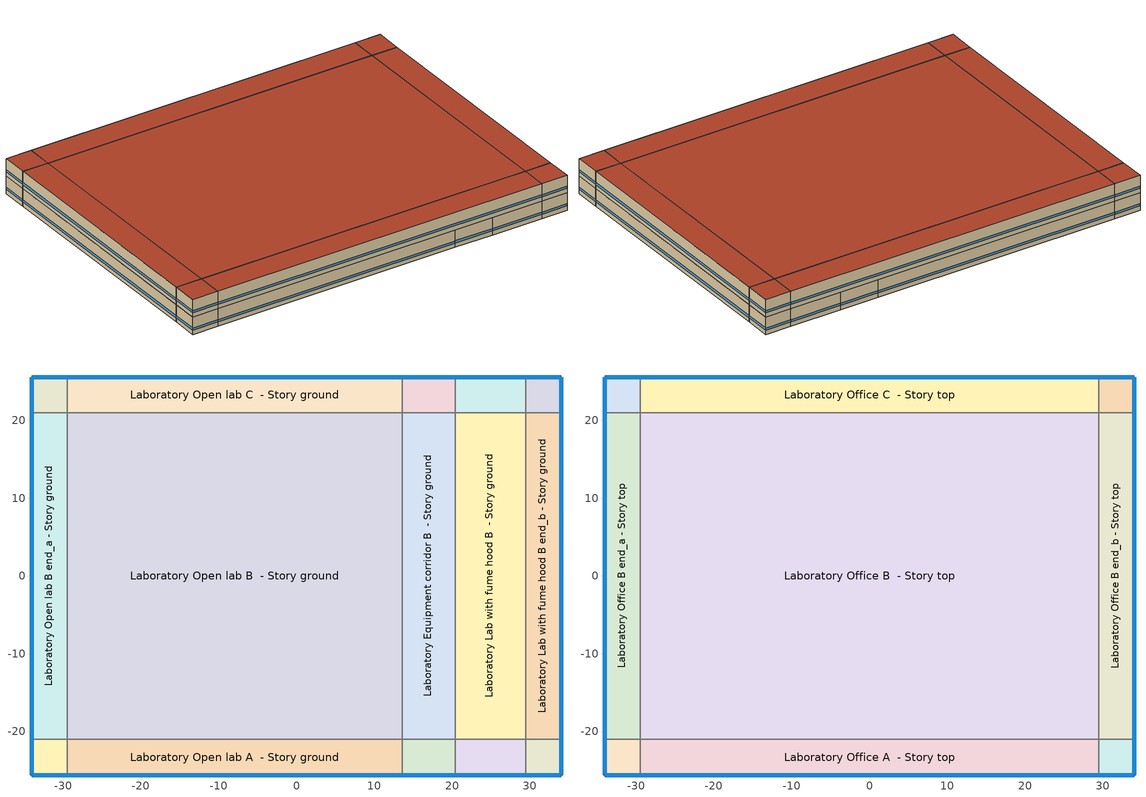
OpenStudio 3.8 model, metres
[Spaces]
Laboratory Open lab A end_a - Story ground
 floor ground: -34.04,-25.59 -34.04,-21.02 -29.46,-21.02 -29.46,-25.59 z0
 wall outside: -34.04,-21.02 -34.04,-25.59 -29.46,-25.59 z0:3.05
 wall to Laboratory Open lab B end_a - Story ground: -29.46,-21.02 -34.04,-21.02 z0:3.05
 wall to Laboratory Open lab A  - Story ground: -29.46,-25.59 -29.46,-21.02 z0:3.05
 window: -34.04,-21.04 -34.04,-25.56 / -34.01,-25.59 -29.49,-25.59 z0.76:1.13
 ceiling adiabatic: -29.46,-25.59 -29.46,-21.02 -34.04,-21.02 -34.04,-25.59 z3.05
Laboratory Open lab B end_a - Story ground
 floor ground: -34.04,-21.02 -34.04,21.02 -29.46,21.02 -29.46,-21.02 z0
 wall outside: -34.04,21.02 -34.04,-21.02 z0:3.05
 wall to Laboratory Open lab C end_a - Story ground: -29.46,21.02 -34.04,21.02 z0:3.05
 wall to Laboratory Open lab B  - Story ground: -29.46,-21.02 -29.46,21.02 z0:3.05
 window: -34.04,20.99 -34.04,-20.99 z0.76:1.13
 ceiling adiabatic: -29.46,-21.02 -29.46,21.02 -34.04,21.02 -34.04,-21.02 z3.05
Laboratory Open lab C end_a - Story ground
 floor ground: -34.04,21.02 -34.04,25.59 -29.46,25.59 -29.46,21.02 z0
 wall outside: -29.46,25.59 -34.04,25.59 -34.04,21.02 z0:3.05
 wall to Laboratory Open lab C  - Story ground: -29.46,21.02 -29.46,25.59 z0:3.05
 window: -34.04,25.56 -34.04,21.04 / -29.49,25.59 -34.01,25.59 z0.76:1.13
 ceiling adiabatic: -29.46,21.02 -29.46,25.59 -34.04,25.59 -34.04,21.02 z3.05
Laboratory Open lab A  - Story ground
 floor ground: -29.46,-25.59 -29.46,-21.02 13.61,-21.02 13.61,-25.59 z0
 wall outside: -29.46,-25.59 13.61,-25.59 z0:3.05
 wall to Laboratory Open lab B  - Story ground: 13.61,-21.02 -29.46,-21.02 z0:3.05
 wall to Laboratory Equipment corridor A  - Story ground: 13.61,-25.59 13.61,-21.02 z0:3.05
 window: -29.44,-25.59 13.59,-25.59 z0.76:1.13
 ceiling adiabatic: 13.61,-25.59 13.61,-21.02 -29.46,-21.02 -29.46,-25.59 z3.05
Laboratory Open lab B  - Story ground
 floor ground: -29.46,-21.02 -29.46,21.02 13.61,21.02 13.61,-21.02 z0
 wall to Laboratory Open lab C  - Story ground: 13.61,21.02 -29.46,21.02 z0:3.05
 wall to Laboratory Equipment corridor B  - Story ground: 13.61,-21.02 13.61,21.02 z0:3.05
 ceiling adiabatic: 13.61,-21.02 13.61,21.02 -29.46,21.02 -29.46,-21.02 z3.05
Laboratory Open lab C  - Story ground
 floor ground: -29.46,21.02 -29.46,25.59 13.61,25.59 13.61,21.02 z0
 wall outside: 13.61,25.59 -29.46,25.59 z0:3.05
 wall to Laboratory Equipment corridor C  - Story ground: 13.61,21.02 13.61,25.59 z0:3.05
 window: 13.59,25.59 -29.44,25.59 z0.76:1.13
 ceiling adiabatic: 13.61,21.02 13.61,25.59 -29.46,25.59 -29.46,21.02 z3.05
Laboratory Equipment corridor A  - Story ground
 floor ground: 13.61,-25.59 13.61,-21.02 20.42,-21.02 20.42,-25.59 z0
 wall outside: 13.61,-25.59 20.42,-25.59 z0:3.05
 wall to Laboratory Equipment corridor B  - Story ground: 20.42,-21.02 13.61,-21.02 z0:3.05
 wall to Laboratory Lab with fume hood A  - Story ground: 20.42,-25.59 20.42,-21.02 z0:3.05
 window: 13.64,-25.59 20.4,-25.59 z0.76:1.13
 ceiling adiabatic: 20.42,-25.59 20.42,-21.02 13.61,-21.02 13.61,-25.59 z3.05
Laboratory Equipment corridor B  - Story ground
 floor ground: 13.61,-21.02 13.61,21.02 20.42,21.02 20.42,-21.02 z0
 wall to Laboratory Equipment corridor C  - Story ground: 20.42,21.02 13.61,21.02 z0:3.05
 wall to Laboratory Lab with fume hood B  - Story ground: 20.42,-21.02 20.42,21.02 z0:3.05
 ceiling adiabatic: 20.42,-21.02 20.42,21.02 13.61,21.02 13.61,-21.02 z3.05
Laboratory Equipment corridor C  - Story ground
 floor ground: 13.61,21.02 13.61,25.59 20.42,25.59 20.42,21.02 z0
 wall outside: 20.42,25.59 13.61,25.59 z0:3.05
 wall to Laboratory Lab with fume hood C  - Story ground: 20.42,21.02 20.42,25.59 z0:3.05
 window: 20.4,25.59 13.64,25.59 z0.76:1.13
 ceiling adiabatic: 20.42,21.02 20.42,25.59 13.61,25.59 13.61,21.02 z3.05
Laboratory Lab with fume hood A  - Story ground
 floor ground: 20.42,-25.59 20.42,-21.02 29.46,-21.02 29.46,-25.59 z0
 wall outside: 20.42,-25.59 29.46,-25.59 z0:3.05
 wall to Laboratory Lab with fume hood B  - Story ground: 29.46,-21.02 20.42,-21.02 z0:3.05
 wall to Laboratory Lab with fume hood A end_b - Story ground: 29.46,-25.59 29.46,-21.02 z0:3.05
 window: 20.45,-25.59 29.44,-25.59 z0.76:1.13
 ceiling adiabatic: 29.46,-25.59 29.46,-21.02 20.42,-21.02 20.42,-25.59 z3.05
Laboratory Lab with fume hood B  - Story ground
 floor ground: 20.42,-21.02 20.42,21.02 29.46,21.02 29.46,-21.02 z0
 wall to Laboratory Lab with fume hood C  - Story ground: 29.46,21.02 20.42,21.02 z0:3.05
 wall to Laboratory Lab with fume hood B end_b - Story ground: 29.46,-21.02 29.46,21.02 z0:3.05
 ceiling adiabatic: 29.46,-21.02 29.46,21.02 20.42,21.02 20.42,-21.02 z3.05
Laboratory Lab with fume hood C  - Story ground
 floor ground: 20.42,21.02 20.42,25.59 29.46,25.59 29.46,21.02 z0
 wall outside: 29.46,25.59 20.42,25.59 z0:3.05
 wall to Laboratory Lab with fume hood C end_b - Story ground: 29.46,21.02 29.46,25.59 z0:3.05
 window: 29.44,25.59 20.45,25.59 z0.76:1.13
 ceiling adiabatic: 29.46,21.02 29.46,25.59 20.42,25.59 20.42,21.02 z3.05
Laboratory Lab with fume hood A end_b - Story ground
 floor ground: 29.46,-25.59 29.46,-21.02 34.04,-21.02 34.04,-25.59 z0
 wall outside: 29.46,-25.59 34.04,-25.59 34.04,-21.02 z0:3.05
 wall to Laboratory Lab with fume hood B end_b - Story ground: 34.04,-21.02 29.46,-21.02 z0:3.05
 window: 34.04,-25.56 34.04,-21.04 / 29.49,-25.59 34.01,-25.59 z0.76:1.13
 ceiling adiabatic: 34.04,-25.59 34.04,-21.02 29.46,-21.02 29.46,-25.59 z3.05
Laboratory Lab with fume hood B end_b - Story ground
 floor ground: 29.46,-21.02 29.46,21.02 34.04,21.02 34.04,-21.02 z0
 wall outside: 34.04,-21.02 34.04,21.02 z0:3.05
 wall to Laboratory Lab with fume hood C end_b - Story ground: 34.04,21.02 29.46,21.02 z0:3.05
 window: 34.04,-20.99 34.04,20.99 z0.76:1.13
 ceiling adiabatic: 34.04,-21.02 34.04,21.02 29.46,21.02 29.46,-21.02 z3.05
Laboratory Lab with fume hood C end_b - Story ground
 floor ground: 29.46,21.02 29.46,25.59 34.04,25.59 34.04,21.02 z0
 wall outside: 34.04,21.02 34.04,25.59 29.46,25.59 z0:3.05
 window: 34.01,25.59 29.49,25.59 / 34.04,21.04 34.04,25.56 z0.76:1.13
 ceiling adiabatic: 34.04,21.02 34.04,25.59 29.46,25.59 29.46,21.02 z3.05
Laboratory Office A end_a - Story top
 floor adiabatic: -34.04,-25.59 -34.04,-21.02 -29.46,-21.02 -29.46,-25.59 z3.05
 wall outside: -34.04,-21.02 -34.04,-25.59 -29.46,-25.59 z3.05:6.1
 wall to Laboratory Office B end_a - Story top: -29.46,-21.02 -34.04,-21.02 z3.05:6.1
 wall to Laboratory Office A  - Story top: -29.46,-25.59 -29.46,-21.02 z3.05:6.1
 window: -34.04,-21.04 -34.04,-25.56 / -34.01,-25.59 -29.49,-25.59 z3.81:4.18
 roof outside: -29.46,-25.59 -29.46,-21.02 -34.04,-21.02 -34.04,-25.59 z6.1
Laboratory Office B end_a - Story top
 floor adiabatic: -34.04,-21.02 -34.04,21.02 -29.46,21.02 -29.46,-21.02 z3.05
 wall outside: -34.04,21.02 -34.04,-21.02 z3.05:6.1
 wall to Laboratory Office C end_a - Story top: -29.46,21.02 -34.04,21.02 z3.05:6.1
 wall to Laboratory Office B  - Story top: -29.46,-21.02 -29.46,21.02 z3.05:6.1
 window: -34.04,20.99 -34.04,-20.99 z3.81:4.18
 roof outside: -29.46,-21.02 -29.46,21.02 -34.04,21.02 -34.04,-21.02 z6.1
Laboratory Office C end_a - Story top
 floor adiabatic: -34.04,21.02 -34.04,25.59 -29.46,25.59 -29.46,21.02 z3.05
 wall outside: -29.46,25.59 -34.04,25.59 -34.04,21.02 z3.05:6.1
 wall to Laboratory Office C  - Story top: -29.46,21.02 -29.46,25.59 z3.05:6.1
 window: -34.04,25.56 -34.04,21.04 / -29.49,25.59 -34.01,25.59 z3.81:4.18
 roof outside: -29.46,21.02 -29.46,25.59 -34.04,25.59 -34.04,21.02 z6.1
Laboratory Office A  - Story top
 floor adiabatic: -29.46,-25.59 -29.46,-21.02 29.46,-21.02 29.46,-25.59 z3.05
 wall outside: -29.46,-25.59 29.46,-25.59 z3.05:6.1
 wall to Laboratory Office B  - Story top: 29.46,-21.02 -29.46,-21.02 z3.05:6.1
 wall to Laboratory Office A end_b - Story top: 29.46,-25.59 29.46,-21.02 z3.05:6.1
 window: -29.44,-25.59 29.44,-25.59 z3.81:4.18
 roof outside: 29.46,-25.59 29.46,-21.02 -29.46,-21.02 -29.46,-25.59 z6.1
Laboratory Office B  - Story top
 floor adiabatic: -29.46,-21.02 -29.46,21.02 29.46,21.02 29.46,-21.02 z3.05
 wall to Laboratory Office C  - Story top: 29.46,21.02 -29.46,21.02 z3.05:6.1
 wall to Laboratory Office B end_b - Story top: 29.46,-21.02 29.46,21.02 z3.05:6.1
 roof outside: 29.46,-21.02 29.46,21.02 -29.46,21.02 -29.46,-21.02 z6.1
Laboratory Office C  - Story top
 floor adiabatic: -29.46,21.02 -29.46,25.59 29.46,25.59 29.46,21.02 z3.05
 wall outside: 29.46,25.59 -29.46,25.59 z3.05:6.1
 wall to Laboratory Office C end_b - Story top: 29.46,21.02 29.46,25.59 z3.05:6.1
 window: 29.44,25.59 -29.44,25.59 z3.81:4.18
 roof outside: 29.46,21.02 29.46,25.59 -29.46,25.59 -29.46,21.02 z6.1
Laboratory Office A end_b - Story top
 floor adiabatic: 29.46,-25.59 29.46,-21.02 34.04,-21.02 34.04,-25.59 z3.05
 wall outside: 29.46,-25.59 34.04,-25.59 34.04,-21.02 z3.05:6.1
 wall to Laboratory Office B end_b - Story top: 34.04,-21.02 29.46,-21.02 z3.05:6.1
 window: 34.04,-25.56 34.04,-21.04 / 29.49,-25.59 34.01,-25.59 z3.81:4.18
 roof outside: 34.04,-25.59 34.04,-21.02 29.46,-21.02 29.46,-25.59 z6.1
Laboratory Office B end_b - Story top
 floor adiabatic: 29.46,-21.02 29.46,21.02 34.04,21.02 34.04,-21.02 z3.05
 wall outside: 34.04,-21.02 34.04,21.02 z3.05:6.1
 wall to Laboratory Office C end_b - Story top: 34.04,21.02 29.46,21.02 z3.05:6.1
 window: 34.04,-20.99 34.04,20.99 z3.81:4.18
 roof outside: 34.04,-21.02 34.04,21.02 29.46,21.02 29.46,-21.02 z6.1
Laboratory Office C end_b - Story top
 floor adiabatic: 29.46,21.02 29.46,25.59 34.04,25.59 34.04,21.02 z3.05
 wall outside: 34.04,21.02 34.04,25.59 29.46,25.59 z3.05:6.1
 window: 34.01,25.59 29.49,25.59 / 34.04,21.04 34.04,25.56 z3.81:4.18
 roof outside: 34.04,21.02 34.04,25.59 29.46,25.59 29.46,21.02 z6.1
[Building]
ComStock 90.1-2016|Laboratory
[Site]
Chicago Ohare Intl Ap_IL_USA: Latitude {deg}=41.98; Longitude {deg}=-87.92; Time Zone {hr}=-6; Elevation {m}=201; Terrain=City
[ClimateZones]
Climate Zone Institution Name 1=ASHRAE; Climate Zone Document Name 1=ANSI/ASHRAE Standard 169; Climate Zone Document Year 1=2006; Climate Zone Value 1=5A
[SpaceType] Standards Building Type=Laboratory
Name | Standards Space Type
Laboratory Equipment corridor | Equipment corridor
Laboratory Lab with fume hood | Lab with fume hood
Laboratory Open lab | Open lab
Laboratory Office | Office
[BuildingStory] Nominal Floor to Floor Height {m}=3.048
Name | Nominal Z Coordinate {m}
Story ground | 0
Story top | 3.048
[Space]
Name | Space Type | Building Story | Thermal Zone
Laboratory Open lab A end_a - Story ground | Laboratory Open lab | Story ground | Zone Laboratory Open lab A end_a - Story ground
Laboratory Open lab B end_a - Story ground | Laboratory Open lab | Story ground | Zone Laboratory Open lab B end_a - Story ground
Laboratory Open lab C end_a - Story ground | Laboratory Open lab | Story ground | Zone Laboratory Open lab C end_a - Story ground
Laboratory Open lab A  - Story ground | Laboratory Open lab | Story ground | Zone Laboratory Open lab A  - Story ground
Laboratory Open lab B  - Story ground | Laboratory Open lab | Story ground | Zone Laboratory Open lab B  - Story ground
Laboratory Open lab C  - Story ground | Laboratory Open lab | Story ground | Zone Laboratory Open lab C  - Story ground
Laboratory Equipment corridor A  - Story ground | Laboratory Equipment corridor | Story ground | Zone Laboratory Equipment corridor A  - Story ground
Laboratory Equipment corridor B  - Story ground | Laboratory Equipment corridor | Story ground | Zone Laboratory Equipment corridor B  - Story ground
Laboratory Equipment corridor C  - Story ground | Laboratory Equipment corridor | Story ground | Zone Laboratory Equipment corridor C  - Story ground
Laboratory Lab with fume hood A  - Story ground | Laboratory Lab with fume hood | Story ground | Zone Laboratory Lab with fume hood A  - Story ground
Laboratory Lab with fume hood B  - Story ground | Laboratory Lab with fume hood | Story ground | Zone Laboratory Lab with fume hood B  - Story ground
Laboratory Lab with fume hood C  - Story ground | Laboratory Lab with fume hood | Story ground | Zone Laboratory Lab with fume hood C  - Story ground
Laboratory Lab with fume hood A end_b - Story ground | Laboratory Lab with fume hood | Story ground | Zone Laboratory Lab with fume hood A end_b - Story ground
Laboratory Lab with fume hood B end_b - Story ground | Laboratory Lab with fume hood | Story ground | Zone Laboratory Lab with fume hood B end_b - Story ground
Laboratory Lab with fume hood C end_b - Story ground | Laboratory Lab with fume hood | Story ground | Zone Laboratory Lab with fume hood C end_b - Story ground
Laboratory Office A end_a - Story top | Laboratory Office | Story top | Zone Laboratory Office A end_a - Story top
Laboratory Office B end_a - Story top | Laboratory Office | Story top | Zone Laboratory Office B end_a - Story top
Laboratory Office C end_a - Story top | Laboratory Office | Story top | Zone Laboratory Office C end_a - Story top
Laboratory Office A  - Story top | Laboratory Office | Story top | Zone Laboratory Office A  - Story top
Laboratory Office B  - Story top | Laboratory Office | Story top | Zone Laboratory Office B  - Story top
Laboratory Office C  - Story top | Laboratory Office | Story top | Zone Laboratory Office C  - Story top
Laboratory Office A end_b - Story top | Laboratory Office | Story top | Zone Laboratory Office A end_b - Story top
Laboratory Office B end_b - Story top | Laboratory Office | Story top | Zone Laboratory Office B end_b - Story top
Laboratory Office C end_b - Story top | Laboratory Office | Story top | Zone Laboratory Office C end_b - Story top
[ThermalZone] Multiplier=1; Use Ideal Air Loads=No
Zone Laboratory Open lab A end_a - Story ground; Zone Laboratory Open lab B end_a - Story ground; Zone Laboratory Open lab C end_a - Story ground; Zone Laboratory Open lab A  - Story ground; Zone Laboratory Open lab B  - Story ground; Zone Laboratory Open lab C  - Story ground; Zone Laboratory Equipment corridor A  - Story ground; Zone Laboratory Equipment corridor B  - Story ground; Zone Laboratory Equipment corridor C  - Story ground; Zone Laboratory Lab with fume hood A  - Story ground; Zone Laboratory Lab with fume hood B  - Story ground; Zone Laboratory Lab with fume hood C  - Story ground; Zone Laboratory Lab with fume hood A end_b - Story ground; Zone Laboratory Lab with fume hood B end_b - Story ground; Zone Laboratory Lab with fume hood C end_b - Story ground; Zone Laboratory Office A end_a - Story top; Zone Laboratory Office B end_a - Story top; Zone Laboratory Office C end_a - Story top; Zone Laboratory Office A  - Story top; Zone Laboratory Office B  - Story top; Zone Laboratory Office C  - Story top; Zone Laboratory Office A end_b - Story top; Zone Laboratory Office B end_b - Story top; Zone Laboratory Office C end_b - Story top
[Sizing:Zone] Zone Cooling Design Supply Air Temperature Input Method=SupplyAirTemperature; Zone Cooling Design Supply Air Temperature {C}=14; Zone Cooling Design Supply Air Temperature Difference {deltaC}=11.11; Zone Heating Design Supply Air Temperature Input Method=SupplyAirTemperature; Zone Heating Design Supply Air Temperature {C}=40; Zone Heating Design Supply Air Temperature Difference {deltaC}=11.11; Zone Cooling Design Supply Air Humidity Ratio {kg-H2O/kg-air}=0.0085; Zone Heating Design Supply Air Humidity Ratio {kg-H2O/kg-air}=0.008; Cooling Design Air Flow Method=DesignDay; Heating Design Air Flow Method=DesignDay; Account for Dedicated Outdoor Air System=No; Dedicated Outdoor Air System Control Strategy=NeutralSupplyAir; Dedicated Outdoor Air Low Setpoint Temperature for Design {C}=autosize; Dedicated Outdoor Air High Setpoint Temperature for Design {C}=autosize; Zone Load Sizing Method=Sensible Load Only No Latent Load; Zone Latent Cooling Design Supply Air Humidity Ratio Input Method=HumidityRatioDifference; Zone Cooling Design Supply Air Humidity Ratio Difference {kgWater/kgDryAir}=0.005; Zone Latent Heating Design Supply Air Humidity Ratio Input Method=HumidityRatioDifference; Zone Humidification Design Supply Air Humidity Ratio Difference {kgWater/kgDryAir}=0.005
Zone Laboratory Open lab A end_a - Story ground; Zone Laboratory Open lab B end_a - Story ground; Zone Laboratory Open lab C end_a - Story ground; Zone Laboratory Open lab A  - Story ground; Zone Laboratory Open lab B  - Story ground; Zone Laboratory Open lab C  - Story ground; Zone Laboratory Equipment corridor A  - Story ground; Zone Laboratory Equipment corridor B  - Story ground; Zone Laboratory Equipment corridor C  - Story ground; Zone Laboratory Lab with fume hood A  - Story ground; Zone Laboratory Lab with fume hood B  - Story ground; Zone Laboratory Lab with fume hood C  - Story ground; Zone Laboratory Lab with fume hood A end_b - Story ground; Zone Laboratory Lab with fume hood B end_b - Story ground; Zone Laboratory Lab with fume hood C end_b - Story ground; Zone Laboratory Office A end_a - Story top; Zone Laboratory Office B end_a - Story top; Zone Laboratory Office C end_a - Story top; Zone Laboratory Office A  - Story top; Zone Laboratory Office B  - Story top; Zone Laboratory Office C  - Story top; Zone Laboratory Office A end_b - Story top; Zone Laboratory Office B end_b - Story top; Zone Laboratory Office C end_b - Story top
